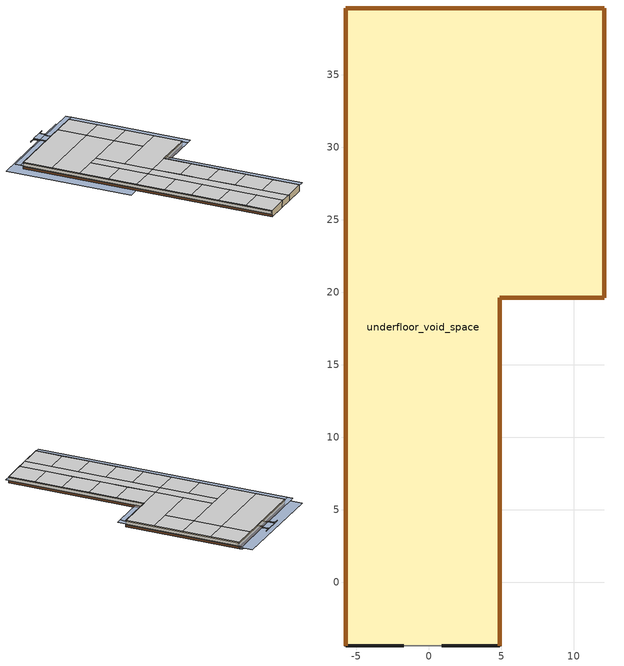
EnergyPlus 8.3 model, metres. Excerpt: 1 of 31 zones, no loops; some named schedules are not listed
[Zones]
underfloor_void_space
 floor adiabatic (floor_slab_1): 12.1,19.6 4.91,19.6 4.91,39.6 12.1,39.6 z0; 4.91,-4.41 -5.72,-4.41 -5.72,39.6 4.91,39.6 z0
 wall outside (insulated_metal_panel_wall_5): 0.91,-4.41 4.91,-4.41 4.91,19.6 12.1,19.6 12.1,39.6 -5.72,39.6 -5.72,-4.41 -1.72,-4.41 z0:1.12
 wall adiabatic (internal_partition_9): -1.72,-4.41 0.91,-4.41 z0:1.12
 door (plenum_concrete_base_wall_7): 4.91,-4.41 4.91,19.59 / 4.91,19.6 12.1,19.6 / 12.1,19.6 12.1,39.6 / 12.1,39.6 -5.72,39.6 / -5.72,39.59 -5.72,-4.41 z0:0.35
 ceiling to corriNor (internal_floor_3): -1.37,19.6 0.56,19.6 0.56,29.6 -1.37,29.6 z1.12
 ceiling to kitchen (internal_floor_noCarpet): 0.56,24.6 7.75,24.6 7.75,29.6 0.56,29.6 z1.12
 ceiling to bas (internal_floor_noCarpet): 7.75,24.6 12.1,24.6 12.1,29.6 7.75,29.6 z1.12
 ceiling to stairNcom (internal_floor_3): 0.56,19.6 12.1,19.6 12.1,24.6 0.56,24.6 z1.12
 ceiling to corriSou (internal_floor_3): -1.37,-4.41 0.56,-4.41 0.56,19.6 -1.37,19.6 z1.12
 ceiling to off-yujie (internal_floor_3): 0.56,14.69 4.91,14.69 4.91,19.6 0.56,19.6 z1.12
 ceiling to off-bapp (internal_floor_3): 0.56,9.89 4.91,9.89 4.91,14.69 0.56,14.69 z1.12
 ceiling to off-weili (internal_floor_3): 0.56,5.09 4.91,5.09 4.91,9.89 0.56,9.89 z1.12
 ceiling to off-zhiang (internal_floor_3): 0.56,0.29 4.91,0.29 4.91,5.09 0.56,5.09 z1.12
 ceiling to off-nina (internal_floor_3): 0.56,-4.41 4.91,-4.41 4.91,0.29 0.56,0.29 z1.12
 ceiling to off-volker (internal_floor_noCarpet): -5.72,24.6 -1.37,24.6 -1.37,29.6 -5.72,29.6 z1.12
 ceiling to off-erica (internal_floor_3): -5.72,19.6 -1.37,19.6 -1.37,24.6 -5.72,24.6 z1.12
 ceiling to off-james (internal_floor_3): -5.72,14.69 -1.37,14.69 -1.37,19.6 -5.72,19.6 z1.12
 ceiling to off-vivian (internal_floor_3): -5.72,9.89 -1.37,9.89 -1.37,14.69 -5.72,14.69 z1.12
 ceiling to off-chenlu (internal_floor_3): -5.72,5.09 -1.37,5.09 -1.37,9.89 -5.72,9.89 z1.12
 ceiling to off-omer (internal_floor_3): -5.72,0.29 -1.37,0.29 -1.37,5.09 -5.72,5.09 z1.12
 ceiling to smallConf (internal_floor_3): -5.72,-4.41 -1.37,-4.41 -1.37,0.29 -5.72,0.29 z1.12
 ceiling to largeConf1 (internal_floor_noCarpet): -5.72,34.6 7.75,34.6 7.75,39.6 -5.72,39.6 z1.12
 ceiling to off-annie (internal_floor_noCarpet): 7.75,34.6 12.1,34.6 12.1,39.6 7.75,39.6 z1.12
 ceiling to largeConf0 (internal_floor_noCarpet): -5.72,29.6 7.75,29.6 7.75,34.6 -5.72,34.6 z1.12
 ceiling to off-surekha (internal_floor_noCarpet): 7.75,29.6 12.1,29.6 12.1,34.6 7.75,34.6 z1.12
shading: 1.88,41.75 2.88,41.75 / 2.88,41.75 2.88,40.61 / 2.88,40.61 3.18,40.61 / 3.18,40.61 3.19,39.6 / 3.19,39.6 4.98,39.6 / 4.98,39.6 4.98,40.61 / 4.98,40.61 5.28,40.61 / 5.28,40.61 5.28,41.75 / 5.28,41.75 6.28,41.75 z1.02:1.12; -5.72,-4.41 -6.72,-4.41 -6.72,39.6 -5.72,39.6 z1.02; 5.91,-4.41 4.91,-4.41 4.91,19.6 5.91,19.6 z1.02; 12.1,18.6 5.92,18.6 5.92,19.6 12.1,19.6 z1.02; 13.1,18.59 12.1,18.59 12.1,39.6 13.1,39.6 z1.02; 4.98,39.6 3.19,39.6 3.18,40.61 4.98,40.61 z1.02; 5.28,40.61 4.98,40.61 4.98,41.75 5.28,41.75 z1.02; 4.98,40.61 2.88,40.61 2.88,41.75 4.98,41.75 z1.02; 3.19,39.6 4.98,39.6 4.98,40.61 3.18,40.61 z1.12; 3.18,40.61 5.28,40.61 5.28,41.75 3.17,41.75 z1.12; 3.18,39.61 -6.72,39.6 -6.72,40.6 3.18,40.61 z1.02; 13.1,39.61 4.98,39.6 4.98,40.6 13.1,40.61 z1.02; 11.65,19.6 12.1,19.6 12.1,40.2 11.65,40.2 z0; -7.72,19.6 11.65,19.6 11.65,41.75 -7.72,41.75 z0
[Building]
Building: North Axis {deg}=15; Terrain=Suburbs; Loads Convergence Tolerance Value=0.04; Temperature Convergence Tolerance Value {deltaC}=0.4; Solar Distribution=FullExterior; Maximum Number of Warmup Days=25; Minimum Number of Warmup Days=6
[Site:Location]
Pittsburgh PA USA: Latitude {deg}=40.36; Longitude {deg}=-79.92; Time Zone {hr}=-5; Elevation {m}=388
[SizingPeriod:DesignDay] Day of Month=15; Humidity Condition Type=WetBulb; Barometric Pressure {Pa}=96749.9; Wind Direction {deg}=0; Rain Indicator=No; Snow Indicator=No
Name | Month | Day Type | Maximum Dry-Bulb Temperature {C} | Daily Dry-Bulb Temperature Range {deltaC} | Wetbulb or DewPoint at Maximum Dry-Bulb {C} | Wind Speed {m/s} | Daylight Saving Time Indicator | Sky Clearness
Summer Design Day in Pittsburgh PA 99.6 | 7 | SummerDesignDay | 32.2 | 9.8 | 22.4 | 0 | Yes | 0.98
Winter Design Day in Pittsburgh PA 99.6 | 1 | WinterDesignDay | -14.7 | 0 | -14.7 | 11.2 | No | 0
[Site:GroundTemperature:BuildingSurface]
18, 18, 18, 18, 18, 18, 18, 18, 18, 18, 18, 18
[Site:GroundTemperature:FCfactorMethod]
January Ground Temperature {C}=2.1; February Ground Temperature {C}=1.21; March Ground Temperature {C}=2.79; April Ground Temperature {C}=5.27; May Ground Temperature {C}=11.76; June Ground Temperature {C}=16.77; July Ground Temperature {C}=20.14; August Ground Temperature {C}=21.17; September Ground Temperature {C}=19.42; October Ground Temperature {C}=15.53; November Ground Temperature {C}=10.34; December Ground Temperature {C}=5.52
[Site:GroundTemperature:Shallow]
14, 14, 14, 14, 14, 14, 14, 14, 14, 14, 14, 14
[Site:GroundTemperature:Deep]
14, 14, 14, 14, 14, 14, 14, 14, 14, 14, 14, 14
[Site:GroundReflectance]
0.2, 0.2, 0.2, 0.2, 0.2, 0.2, 0.2, 0.2, 0.2, 0.2, 0.2, 0.2
[Site:GroundReflectance:SnowModifier]
2, 2
[Material]
aerated_concrete_20cm: Rough, 0.2, 1.13, 2000, 1000, 0.9, 0.6, 0.6
aerated_concrete_30cm: Rough, 0.3, 1.13, 2000, 1000, 0.9, 0.6, 0.6
aerated_concrete_1cm: Rough, 0.05, 1.13, 2000, 1000, 0.9, 0.6, 0.6
steel_5mm: Rough, 0.05, 45, 7800, 480, 0.9, 0.6, 0.6
foam_polyisocyanate_105mm: Rough, 0.085, 0.03, 45, 1470, 0.9, 0.6, 0.6
gypsum_plasterboard_25mm: Rough, 0.025, 0.25, 900, 1000, 0.9, 0.5, 0.5
[Material:NoMass] Roughness=Rough; Thermal Absorptance=0.9; Solar Absorptance=0.7; Visible Absorptance=0.7
Name | Thermal Resistance {m2-K/W}
carpet | 0.28
air_gap_10mm | 0.15
[WindowMaterial:Glazing]
lowe_glazing; glass_3mm: SpectralAverage, 0.006, 0.36, 0.093, 0.2, 0.5, 0.035, 0.054, 0, 0.84, 0.1, 0.9, 1
[WindowMaterial:Gas]
air_gap_6mm: Gas Type=Air; Thickness {m}=0.006
[WindowMaterial:Shade]
internal_shade_30004: Solar Transmittance=0.05; Solar Reflectance=0.35; Visible Transmittance=0.05; Visible Reflectance=0.35; Infrared Hemispherical Emissivity=0.9; Infrared Transmittance=0; Thickness {m}=0.005; Conductivity {W/m-K}=0.1; Shade to Glass Distance {m}=0.05; Top Opening Multiplier=0; Bottom Opening Multiplier=0; Left-Side Opening Multiplier=0; Right-Side Opening Multiplier=0; Airflow Permeability=0
[WindowMaterial:Blind]
external_reflector_30001: Horizontal, 0.37, 0.37, 0.01, 0, 1, 0.132, 0.7, 0.7, 0.132, 0.7, 0.7, 0.137, 0.7, 0.7, 0.137, 0.7, 0.7, 0, 0.84, 0.84, 1, 0.5, 0.5, 0.5, 0.5, 0, 90
blind_3002: Horizontal, 0.007, 0.005, 0.0002, 20, 221, 0, 0.8, 0.8, 0, 0.8, 0.8, 0, 0.8, 0.8, 0, 0.8, 0.8, 0, 0.9, 0.9, 0.02, 0.5, 0.5, 0.5, 0.5, 0, 0
[Construction]
floor_slab_1: aerated_concrete_20cm
insulated_metal_panel_wall_5: steel_5mm, foam_polyisocyanate_105mm, steel_5mm
plenum_concrete_base_wall_7: aerated_concrete_30cm
internal_partition_9: gypsum_plasterboard_25mm, air_gap_10mm, gypsum_plasterboard_25mm
lowe_double_layer_inside_blind_2001: lowe_glazing, air_gap_6mm, glass_3mm, blind_3002
lowe_double_layer_inside_shade_2003: lowe_glazing, air_gap_6mm, glass_3mm, internal_shade_30004
lowe_double_layer_outside_reflector_2004: external_reflector_30001, lowe_glazing, air_gap_6mm, glass_3mm
lowe_double_layer_outside_blind_2006: blind_3002, lowe_glazing, air_gap_6mm, glass_3mm
internal_floor_3: carpet, aerated_concrete_1cm
internal_floor_noCarpet: aerated_concrete_1cm
[WindowProperty:ShadingControl] Shading Control Type=AlwaysOn; Shading Control Is Scheduled=No; Glare Control Is Active=No; Setpoint 2 {W/m2 or deg C}=0
Name | Shading Type | Construction with Shading | Type of Slat Angle Control for Blinds
interior_blind_control_1001 | InteriorBlind | lowe_double_layer_inside_blind_2001 | FixedSlatAngle
interior_shade_control_1003 | InteriorShade | lowe_double_layer_inside_shade_2003 | FixedSlatAngle
external_reflector_control_1004 | ExteriorBlind | lowe_double_layer_outside_reflector_2004 | BlockBeamSolar
external_blind_control_1006 | ExteriorBlind | lowe_double_layer_outside_blind_2006 | FixedSlatAngle
[Zone]
underfloor_void_space: Type=1; Multiplier=1; Zone Inside Convection Algorithm=TARP; Part of Total Floor Area=No
[ZoneInfiltration:DesignFlowRate]
underfloor_void_space Infiltration: Zone or ZoneList=underfloor_void_space; Schedule=Infiltration_Mar_More; Design Flow Rate Calculation Method=Flow/zone; Design Flow Rate {m3/s}=0.057085; Constant Term Coefficient was 1=1.2; Temperature Term Coefficient=0; Velocity Term Coefficient=0; Velocity Squared Term Coefficient=0
[AvailabilityManager:Scheduled]
Name | Schedule
DOAS Availability | Semco_sys_op
tempHWLoop Availability | HWLoop_op
tempCHWLoop Availability | CHWLoop_op
[SetpointManager:Scheduled] Control Variable=Temperature
Name | Schedule | Setpoint Node or NodeList
Air Loop Setpoint Manager | iw_semco_sp_stpt | Air Loop Setpoint Manager Node List
HW Loop Setpoint Manager | hw_sp_stpt | HW Loop Setpoint Manager Node List
CHW Loop Setpoint Manager | chw_sp_stpt | CHW Loop Setpoint Manager Node List
[EnergyManagementSystem:Sensor]
Heating_switch: EMS_heating_time_switch_sch; Schedule Value
IAT_temp_stpt_base: IAT_temp_stpt_base_sch; Schedule Value
OAT: Environment; Site Outdoor Air Drybulb Temperature
OADP: Environment; Site Outdoor Air Dewpoint Temperature
OARH: Environment; Site Outdoor Air Relative Humidity
WDS: Environment; Site Wind Speed
OAE: Environment; Site Outdoor Air Enthalpy
IS_RAIN: Environment; Site Rain Status
HWOEN_stpt: HWOEN_stpt_sch; Schedule Value
Heating_weekendsetback: Heating_weekendsetback_sch; Schedule Value
Heating_nightsetback: Heating_nightsetback_sch; Schedule Value
Weekday_occup_st_hr: Weekday_occup_st_hr_sch; Schedule Value
Weekday_occup_ed_hr: Weekday_occup_ed_hr_sch; Schedule Value
Weekend_occup_st_hr: Weekend_occup_st_hr_sch; Schedule Value
Weekend_occup_ed_hr: Weekend_occup_ed_hr_sch; Schedule Value
Semco_T_SP: Semco_op_T_stpt_sch; Schedule Value
Semco_DP_SP: Semco_op_Tdp_stpt_sch; Schedule Value
DOAS_RADT_STPT: DOAS_radt_stpt_sch; Schedule Value
SEMCO_SYS_OP_SENSOR: Semco_sys_op; Schedule Value
OAT2017_SENSOR: oat_2017; Schedule Value
OAH2017_SENSOR: oah_2017; Schedule Value
OADWP2017_SENSOR: oadwp_2017; Schedule Value
OAWDS2017_SENSOR: oawds_2017; Schedule Value
OAWDD2017_SENSOR: oawdd_2017; Schedule Value
SOLDIR2017_SENSOR: solDir_2017; Schedule Value
SOLDIF2017_SENSOR: solDif_2017; Schedule Value
mullion_heating_control_temp_high_sensor: mullion_heating_control_temp_high; Schedule Value
mullion_heating_control_temp_low_sensor: mullion_heating_control_temp_low; Schedule Value
iw_hw_ssp_2017_sensor: iw_hw_ssp_2017; Schedule Value
[EnergyManagementSystem:GlobalVariable]
IW_Node4_N_T_Ave
IW_CWS_IEN
IW_HW_OEN
IW_COOLMODE
IW_HEATMODE
IW_SWINGMODE
IW_FREECOOL
IW_MAX_ZDP
IW_AVG_ZDP
IAT_EFFEC_STPT
IS_DAY
AVE_CO2
Heating_spw_stpt
Heating_spw_stpt_lastStep
PID_error_lastStep
[EnergyManagementSystem:Program]
InitVar: SET IW_Node4_N_T_Ave = 0; SET IW_CWS_IEN = 0; SET IW_HW_OEN = 0; SET IW_COOLMODE = 0; SET IW_HEATMODE = 0; SET IW_FREECOOL = 0; SET IW_MAX_ZDP = 50; SET IW_AVG_ZDP = 50; SET IAT_EFFEC_STPT = IAT_temp_stpt_base; SET IW_SWINGMODE = 0; SET AVE_CO2 = 0; SET IS_DAY = 0; SET Heating_spw_stpt = 60; SET Heating_spw_stpt_lastStep = Heating_spw_stpt
SetWeather: SET Set_oat = OAT2017_SENSOR; SET Set_oah = OAH2017_SENSOR; SET Set_oawds = OAWDS2017_SENSOR; SET Set_oawdd = OATWDD_SENSOR; SET Set_oadwp = OADWP2017_SENSOR; SET Set_solDir = SOLDIR2017_SENSOR; SET Set_solDif = SOLDIF2017_SENSOR
CalcNorZoneTemp: SET SumNumerator = CO2_largeConf0 + CO2_bas + CO2_off_annie + CO2_surekha + CO2_vivian; SET SumDenominator = 5; SET AVE_CO2 = SumNumerator / SumDenominator
CalcAveCO2: SET SumNumerator0 = T_largeConf0 + T_largeConf1 + T_off_annie; SET SumNumerator1 = T_off_surekha + T_bas + T_kitchen + T_off_volker; SET SumNumerator = SumNumerator0 + SumNumerator1; SET SumDenominator = 7; SET IW_Node4_N_T_Ave = SumNumerator / SumDenominator
CalcMaxZDP: SET MaxZDP0 = @MAX Tdp_largeConf0 Tdp_largeConf1; SET MaxZDP1 = @MAX Tdp_off_annie Tdp_off_surekha; SET MaxZDP2 = @MAX Tdp_bas Tdp_kitchen; SET MaxZDP3 = @MAX Tdp_off_volker MaxZDP0; SET MaxZDP4 = @MAX MaxZDP3 MaxZDP1; SET MaxZDP5 = @MAX MaxZDP4 MaxZDP2; SET IW_MAX_ZDP = MaxZDP5
CalcAvgZDP: SET SumNumerator = Tdp_largeConf0 + Tdp_largeConf1 + Tdp_off_annie + Tdp_surekha; SET SumDenominator = 4; SET IW_AVG_ZDP = SumNumerator / SumDenominator
DeterCWSIEN: IF IW_Node4_N_T_Ave > IAT_EFFEC_STPT; SET IW_CWS_IEN = 1; ELSEIF IW_Node4_N_T_Ave < IAT_EFFEC_STPT - 0.5; SET IW_CWS_IEN = 0; ENDIF
DeterHWOEN: IF OAT < HWOEN_stpt; SET IW_HW_OEN = 1; ELSEIF OAT > HWOEN_stpt + 1; SET IW_HW_OEN = 0; ENDIF
DeterMODE: IF IW_CWS_IEN == 1 && Heating_switch == 0; SET IW_COOLMODE = 1; SET IW_HEATMODE = 0; SET IW_SWINGMODE = 0; ELSEIF IW_HW_OEN == 1 && Heating_switch == 1; SET IW_HEATMODE = 1; SET IW_COOLMODE = 0; SET IW_SWINGMODE = 0; ELSE; SET IW_HEATMODE = 0; SET IW_COOLMODE = 0; SET IW_SWINGMODE = 1; ENDIF
CalEffecStpt: IF IW_COOLMODE == 1; SET IAT_EFFEC_STPT = IAT_temp_stpt_base; ELSEIF IW_HEATMODE == 1; IF DayOfWeek > 1 && DayOfWeek < 7; IF Hour >= Weekday_occup_st_hr && Hour < Weekday_occup_ed_hr; SET IAT_EFFEC_STPT = IAT_temp_stpt_base; ELSE; SET IAT_EFFEC_STPT = IAT_temp_stpt_base - Heating_nightsetback; ENDIF; ELSEIF DayOfWeek == 1 || DayOfWeek == 7; IF Hour >= Weekend_occup_st_hr && Hour < Weekend_occup_ed_hr; SET IAT_EFFEC_STPT = IAT_temp_stpt_base - Heating_weekendsetback; ELSE; SET IAT_EFFEC_STPT = IAT_temp_stpt_base - Heating_nightsetback; ENDIF; ENDIF; ENDIF
DeterIsDay: IF DayOfWeek > 1 && DayOfWeek < 7; IF Hour >= Weekday_occup_st_hr && Hour < Weekday_occup_ed_hr; SET IS_DAY = 1; ELSE; SET IS_DAY = 0; ENDIF; ELSEIF DayOfWeek == 1 || DayOfWeek == 7; IF Hour >= Weekend_occup_st_hr && Hour < Weekend_occup_ed_hr; SET IS_DAY = 1; ELSE; SET IS_DAY = 0; ENDIF; ENDIF
DeterFreecool: SET IW_FREECOOL = 0; SET IAT = IW_Node4_N_T_Ave; IF IW_SWINGMODE == 1; IF Hour >= 3 && Hour < 23; IF IAT > 22.8 && OAT > IAT - 8.3 && OAT < IAT; IF WDS < 2.2 && IS_RAIN == 0 && OARH < 95; IF OARH < 85 || IAT - OAT > 3.8; SET IW_FREECOOL = 1; ENDIF; ENDIF; ENDIF; ELSE; IF IAT > 21.7 && OAT < 25.6 && OAT > IAT - 11.1; IF WDS < 2.7 && IS_RAIN == 0 && OAE < IAE; IF OARH < 95; SET IW_FREECOOL = 1; ENDIF; ENDIF; ENDIF; ENDIF; ELSEIF IW_COOLMODE == 1; IF Hour >= 3 && Hour < 23; IF IAT > 20 && OAT > 15 && OAT < 25.6 && OAT < && OAT < IAT; IF WDS < 2.2 && IS_RAIN == 0 && OADP < IW_AVG_ZDP; IF OARH < 90; SET IW_FREECOOL = 1; ENDIF; ENDIF; ENDIF; ELSE; IF IAT > 18.3 && OAT > 11.7 && OAT < 25.6 && OAT < && OAT < IAT; IF WDS < 2.2 && IS_RAIN == 0 && OADP < IW_AVG_ZDP; IF OARH < 85; SET IW_FREECOOL = 1; ENDIF; ENDIF; ENDIF; ENDIF; ENDIF
DeterSemcoOp: SET Set_semco_sys_op = 0; IF IW_COOLMODE == 1; IF IW_FREECOOL == 0; IF IW_AVG_ZDP > Semco_DP_SP || IW_Node4_N_T_Ave > Semco_T_SP; SET Set_semco_sys_op = NULL; ENDIF; ENDIF; ELSE; IF IW_FREECOOL == 0; IF AVE_CO2 > 1000; SET Set_semco_sys_op = NULL; ENDIF; ENDIF; ENDIF
SemcoSyncOp: IF IW_COOLMODE == 1; IF SEMCO_SYS_OP_SENSOR == 1; SET Set_DOAS_desiccant_sys_op = NULL; SET Set_desiccant_wheel_op = NULL; ELSE; SET Set_DOAS_desiccant_sys_op = 0; SET Set_desiccant_wheel_op = 0; ENDIF; ENDIF
DeterHeatRecvOp: IF DOAS_RAT < 26.7 && DOAS_RAT > 18.3 && DOAS_RADT < 18.3; SET Set_DOAS_htrv_op = NULL; ELSE; SET Set_DOAS_htrv_op = 0; ENDIF
DeterGasBurnerOp: IF DOAS_DX_LVG_T > 12.8 && DOAS_RADT > DOAS_RADT_STPT; SET Set_burner_op = NULL; ELSE; SET Set_burner_op = 0; ENDIF
DeterRegenFanOp: IF REGEN_INLET_T > 48.9 || REGEN_EXIT_T > 48.9; SET Set_regen_fan_op = NULL; ELSE; SET Set_regen_fan_op = 0; ENDIF
CtrlRadiantSys: IF IW_COOLMODE == 1; SET Set_HWLoop_SuperCtrl_op = 0; SET Set_CHWLoop_SuperCtrl_op = NULL; SET Set_coolwave_op = NULL; SET Set_zhiang_fcu_op = NULL; SET Set_chenlu_fcu_op = NULL; SET Set_mullion_heating_control_temp_high = 5; SET Set_mullion_heating_control_temp_low = 0; SET Set_mullion_cooling_control_temp_high = NULL; SET Set_mullion_cooling_control_temp_low = NULL; SET Set_radpanel_heating_control_temp_high = 5; SET Set_radpanel_heating_control_temp_low = 0; SET Set_radpanel_cooling_control_temp_high = NULL; SET Set_radpanel_cooling_control_temp_low = NULL; SET Set_chw_sp_stpt = IW_MAX_ZDP; ELSEIF IW_HEATMODE == 1; SET Set_HWLoop_SuperCtrl_op = NULL; SET Set_CHWLoop_SuperCtrl_op = 0; SET Set_coolwave_op = 0; SET Set_zhiang_fcu_op = 0; SET Set_chenlu_fcu_op = 0; SET Set_mullion_heating_control_temp_high= NULL; SET Set_mullion_heating_control_temp_low= NULL; SET Set_mullion_cooling_control_temp_high = 55; SET Set_mullion_cooling_control_temp_low = 51; SET hw_ssp_mode = 1; IF hw_ssp_mode == 0; SET Heating_spw_stpt = iw_hw_ssp_2017_sensor; ELSE; IF IW_Node4_N_T_Ave < IAT_EFFEC_STPT; IF (IAT_EFFEC_STPT - IW_Node4_N_T_Ave) > 1.0; SET Heating_spw_stpt = 75; ELSE; SET Kp = 2; SET PID_error_thisStep = IAT_EFFEC_STPT - IW_Node4_N_T_Ave; SET Heating_spw_stpt = Heating_spw_stpt_lastStep + Kp * (PID_error_thisStep - PID_error_lastStep); SET stpt_PID_high = 55; SET Heating_spw_stpt = @MIN stpt_PID_high Heating_spw_stpt; IF IS_DAY == 1; SET stpt_low = 26.67; SET stpt_high = 75; SET stpt_bias_high = 25.0; SET stpt_bias_low = 0.0; SET stpt_bias = 0 + stpt_bias_high/27.7 * (10 - OAT); SET stpt_bias = @MIN stpt_bias_high stpt_bias; SET stpt_bias = @MAX stpt_bias_low stpt_bias; ELSE; SET stpt_low = 18.33; SET stpt_high = 51.67; SET stpt_bias = 0; ENDIF; SET Heating_spw_stpt = Heating_spw_stpt + stpt_bias; SET Heating_spw_stpt = @MAX stpt_low Heating_spw_stpt; SET Heating_spw_stpt = @MIN stpt_high Heating_spw_stpt; ENDIF; ELSE; SET Heating_spw_stpt = IW_Node4_N_T_Ave; ENDIF; ENDIF; SET Set_hw_sp_stpt = Heating_spw_stpt; SET Heating_spw_stpt_lastStep = Set_hw_sp_stpt; IF IS_DAY == 1; SET Set_radpanel_heating_control_temp_high= NULL; SET Set_radpanel_heating_control_temp_low= NULL; SET Set_radpanel_cooling_control_temp_high = 55; SET Set_radpanel_cooling_control_temp_low = 51; ELSE; SET Set_radpanel_heating_control_temp_high= 5; SET Set_radpanel_heating_control_temp_low= 0; SET Set_radpanel_cooling_control_temp_high = 55; SET Set_radpanel_cooling_control_temp_low = 51; ENDIF; ELSE; SET Set_HWLoop_SuperCtrl_op = 0; SET Set_CHWLoop_SuperCtrl_op = 0; SET Set_coolwave_op = 0; SET Set_zhiang_fcu_op = 0; SET Set_chenlu_fcu_op = 0; SET Set_mullion_heating_control_temp_high = 5; SET Set_mullion_heating_control_temp_low = 0; SET Set_mullion_cooling_control_temp_high = 50; SET Set_mullion_cooling_control_temp_low = 45; SET Set_radpanel_heating_control_temp_high = 5; SET Set_radpanel_heating_control_temp_low = 0; SET Set_radpanel_cooling_control_temp_high = 50; SET Set_radpanel_cooling_control_temp_low = 45; ENDIF
[EnergyManagementSystem:ProgramCallingManager]
init_program_call: BeginNewEnvironment; InitVar
weather_set_call: BeginTimestepBeforePredictor; SetWeather
sensor_info_calls: EndOfZoneTimestepAfterZoneReporting; CalcNorZoneTemp; CalcAveCO2; CalcMaxZDP; CalcAvgZDP
control_calls: AfterPredictorAfterHVACManagers; DeterCWSIEN; DeterHWOEN; DeterMODE; CalEffecStpt; DeterIsDay; DeterFreecool; DeterSemcoOp; SemcoSyncOp; DeterHeatRecvOp; DeterGasBurnerOp; DeterRegenFanOp; CtrlRadiantSys
[EnergyManagementSystem:Actuator] Actuated Component Type=Schedule:Compact; Actuated Component Control Type=Schedule Value
Name | Actuated Component Unique
Set_mullion_op | mullion_op
Set_radiant_panel_op | chilledCeiling_op
Set_coolwave_op | Coolwave_op
Set_zhiang_fcu_op | zhiang_fcu_op
Set_chenlu_fcu_op | chenlu_fcu_op
Set_semco_sys_op | Semco_sys_op
Set_HWLoop_op | HWLoop_op
Set_CHWLoop_op | CHWLoop_op
Set_mullion_heating_control_temp_high | mullion_heating_control_temp_high
Set_mullion_heating_control_temp_low | mullion_heating_control_temp_low
Set_mullion_cooling_control_temp_high | mullion_cooling_control_temp_high
Set_mullion_cooling_control_temp_low | mullion_cooling_control_temp_low
Set_radpanel_heating_control_temp_high | radpanel_heating_control_temp_high
Set_radpanel_heating_control_temp_low | radpanel_heating_control_temp_low
Set_radpanel_cooling_control_temp_high | radpanel_cooling_control_temp_high
Set_radpanel_cooling_control_temp_low | radpanel_cooling_control_temp_low
Set_chw_sp_stpt | chw_sp_stpt
Set_hw_sp_stpt | hw_sp_stpt
Set_DOAS_htrv_op | DOAS_htrv_op_sch
Set_burner_op | burner_op
